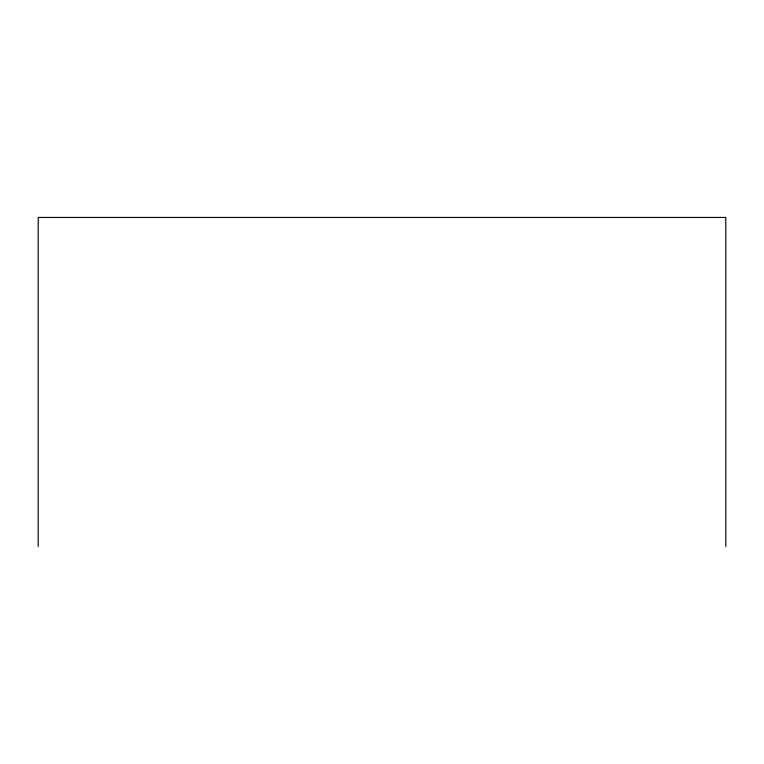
<?xml version="1.0" encoding="UTF-8"?>
<svg xmlns="http://www.w3.org/2000/svg" width="764" height="764" viewBox="0 0 764 764"><rect width="100%" height="100%" fill="white"/><g stroke="black" fill="none" stroke-linecap="round" stroke-linejoin="round"><path stroke-width="1.15" d="M725.8 546.546L725.8 217.453L38.2 217.453L38.2 546.546"/></g></svg>
